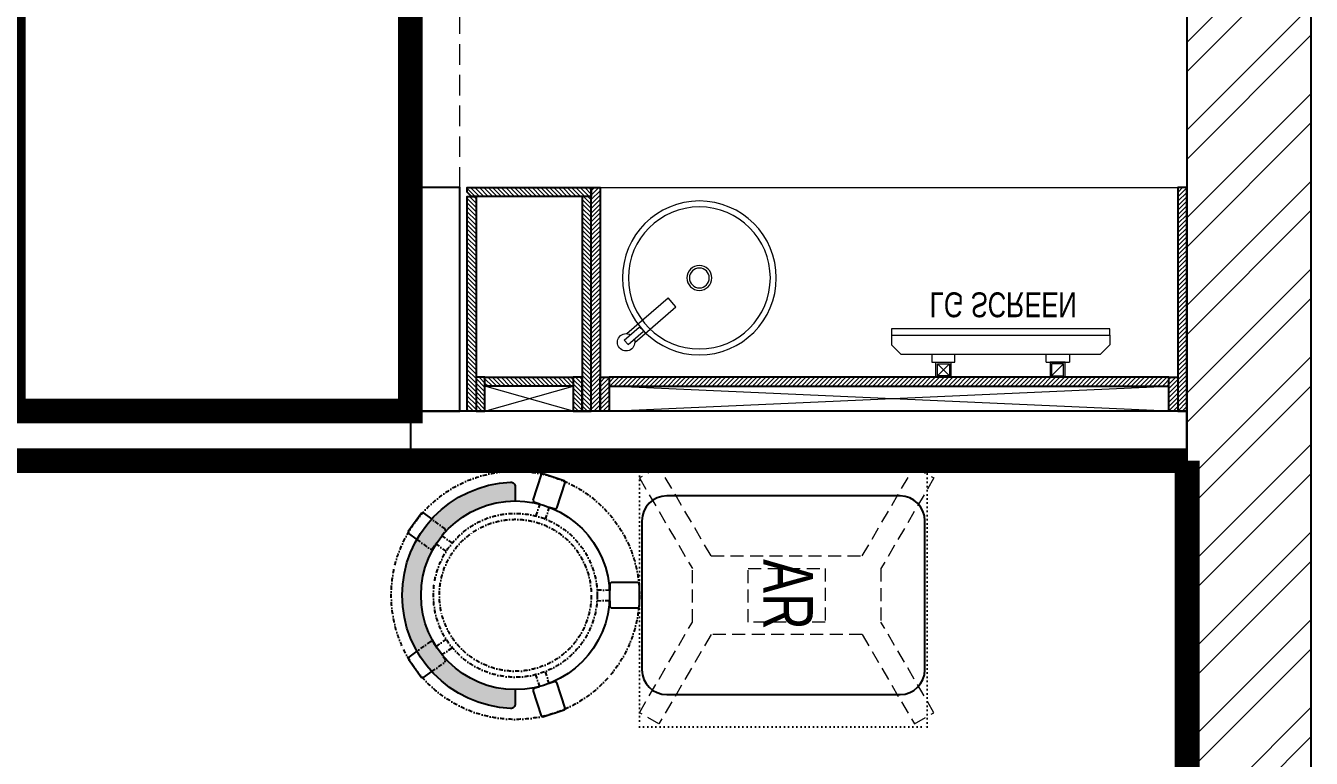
# Model space of a CAD drawing. Header units: feet. Extents: x 6867035 to 6871591, y -5290193 to -5271489.
# Drawn here: x 6869000 to 6871591, y -5278738 to -5277263 of the extents above; entities that cross this region are included whole.
import ezdxf

# ---------------------------------------------------------------- set-up
doc = ezdxf.new("R2010")
doc.units = ezdxf.units.FT
doc.header["$LTSCALE"] = 33
doc.header["$MEASUREMENT"] = 0
for name, pattern in [('a_p6_plan_L18$0$HIDDEN', [0.375, 0.25, -0.125]), ('ACAD_ISO03W100', [30, 12, -18]), ('DASHDOT2', [0.5, 0.25, -0.125, 0, -0.125]), ('DOT', [0.25, 0, -0.25]), ('HIDDEN2', [4.7624999999999975, 3.174999999999998, -1.587499999999999])]:
    doc.linetypes.add(name, pattern=pattern)
doc.layers.add('A-WALL', color=1, linetype='Continuous')
for name, color, linetype, lineweight in [('Floor-Unit', 1, 'Continuous', 13), ('HATCH', 9, 'Continuous', 9), ('LENS-DIM', 252, 'Continuous', 5), ('LENS-PARTITION', 21, 'Continuous', 25), ('LENS-TEXT', 31, 'Continuous', 5), ('LENS_CURTAIN', 5, 'a_p6_plan_L18$0$HIDDEN', 9), ('LK-FF&E FLOOR', 1, 'Continuous', 9), ('LK-FF&E WALL', 1, 'Continuous', 9), ('LK-FLUTTED FINISH', 20, 'Continuous', 30), ('LK-IT', 3, 'Continuous', 18), ('LK-MIRROR', 133, 'Continuous', 13), ('LK-TILES FINISH', 251, 'Continuous', 5), ('LN-ELEVATION-1', 81, 'Continuous', 25), ('LN-ELEVATION-2', 103, 'Continuous', 20), ('LN-ELEVATION-3', 125, 'Continuous', 18), ('LN-ELEVATION-4', 145, 'Continuous', 13), ('LN-HATCH', 251, 'Continuous', 0), ('TV', 92, 'Continuous', 18)]:
    doc.layers.add(name, color=color, linetype=linetype, lineweight=lineweight)
doc.styles.add('LK TXT', font='GILC____.TTF', dxfattribs={"height": 100})
doc.styles.get("Standard").update_dxf_attribs({"font": 'GILC____.TTF'})
pattern_1 = [(44.99999999999998, (35858.5, -100655.3575484328), (-4.419417382415918, 4.419417382415923), [])]

# ---------------------------------------------------------------- blocks, each defined once
blk = doc.blocks.new('rtf')
at = {"color": 0, "linetype": 'ByBlock', "lineweight": -2}
for p, q in [((16412.5253540573, -172798.8148984113), (16452.40026456733, -172798.8148984113)), ((16412.5253540573, -172810.8148984113), (16412.5253540573, -172798.8148984113)), ((16425.26329468148, -172793.1007600746), (16535.26329468148, -172793.1007600746)), ((16535.26329468148, -172793.1007600746), (16535.26329468148, -172817.1007600746)), ((16412.5253540573, -172810.8148984113), (16452.40026456733, -172810.8148984113)), ((16425.26329468148, -172817.1007600746), (16535.26329468148, -172817.1007600746))]:
    blk.add_line(p, q, dxfattribs=at)
for centre, radius, start, end in [((16412.5253540573, -172805.1007600746), 17.5, 21.05058810897431, 340.9421780194656), ((16444.53660690578, -172804.8148984114), 9.891264419597851, 322.656233941354, 37.34376605891414)]:
    blk.add_arc(centre, radius, start, end, dxfattribs=at)
blk = doc.blocks.new('dsg')
at = {"color": 0, "linetype": 'ByBlock', "lineweight": -2}
for radius in [155, 143, 25, 20]:
    blk.add_circle((11491.5035008227, -171102.5847399924), radius, dxfattribs=at)
blk.add_blockref('rtf', (-5117.472106590168, 1702.9323767405), dxfattribs=at)
blk = doc.blocks.new('CLINIC - CABINET SINK')
at = {"layer": 'LN-HATCH', "ltscale": 0.5}
h = blk.add_hatch(dxfattribs=at)
h.set_pattern_fill('ANSI31', color=256, scale=2)
h.set_pattern_definition([(45, (4052861.500382861, 1708016.355767586), (-4.490128060534575, 4.490128060534575), [])])
h.paths.add_polyline_path([(-563.359543572413, 156.9999999999999), (564.640456427587, 156.9999999999999), (564.640456427587, 174.9999999999999), (-563.359543572413, 174.9999999999999)])
h.paths.add_polyline_path([(582.6404564275867, 225), (600.6404564275867, 225), (600.6404564275867, -225), (582.6404564275867, -225)])
h.paths.add_polyline_path([(564.640456427587, 225), (582.6404564275867, 225), (582.6404564275867, 156.9999999999999), (564.640456427587, 156.9999999999999)])
h.paths.add_polyline_path([(-581.359543572413, 225), (-599.359543572413, 225), (-599.359543572413, -225), (-581.359543572413, -225)])
h.paths.add_polyline_path([(-581.359543572413, 225), (-563.359543572413, 225), (-563.359543572413, 156.9999999999999), (-581.359543572413, 156.9999999999999)])
at = {"layer": 'LN-ELEVATION-1', "ltscale": 0.5}
for points in [[(-581.359543572413, 225), (-599.359543572413, 225), (-599.359543572413, -225), (-581.359543572413, -225)], [(-581.359543572413, 225), (-563.359543572413, 225), (-563.359543572413, 156.9999999999999), (-581.359543572413, 156.9999999999999)], [(564.640456427587, 225), (582.6404564275867, 225), (582.6404564275867, 156.9999999999999), (564.640456427587, 156.9999999999999)], [(582.6404564275867, 225), (600.6404564275867, 225), (600.6404564275867, -225), (582.6404564275867, -225)], [(-563.359543572413, 156.9999999999999), (564.640456427587, 156.9999999999999), (564.640456427587, 174.9999999999999), (-563.359543572413, 174.9999999999999)]]:
    blk.add_lwpolyline(points, close=True, dxfattribs=at)
at = {"layer": 'LN-ELEVATION-2', "ltscale": 0.5}
blk.add_line((582.6404564275867, -225), (-581.359543572413, -225), dxfattribs=at)
at = {"layer": 'LN-HATCH', "ltscale": 0.5}
for p, q in [((564.640456427587, 225), (-563.359543572413, 174.9999999999999)), ((-563.359543572413, 225), (564.640456427587, 174.9999999999999))]:
    blk.add_line(p, q, dxfattribs=at)
at = {"layer": 'LN-ELEVATION-3', "xscale": -1, "rotation": 41.1558274151866}
blk.add_blockref('dsg', (-103569.3304926871, 136346.6509754679), dxfattribs=at)
blk = doc.blocks.new('CLINIC SCREEN')
at = {"layer": 'TV'}
for p, q in [((-103.1090284836336, 42.85441964946222), (-127.4114311772946, 18.55201695591665)), ((-127.4114311772946, 42.85441964946222), (-103.1090284836336, 18.55201695591665)), ((102.7052824410566, 42.85441964946222), (127.007685134602, 18.55201695591665))]:
    blk.add_line(p, q, dxfattribs=at)
at = {"layer": 'TV', "ltscale": 12}
for p, q in [((-220.0000000000082, -19.41163062257681), (-200.5883693773149, 0)), ((200.5883693773149, 0), (-200.5883693773149, 0)), ((-138.5315413423604, 0), (-138.5315413423604, 15.514207008644)), ((-138.5315413423604, 15.514207008644), (-91.98892031613741, 15.514207008644)), ((-91.98892031613741, 15.514207008644), (-91.98892031613741, 0)), ((91.98892031610741, 15.514207008644), (91.98892031610741, 0)), ((91.98892031610741, 15.514207008644), (138.5315413423595, 15.514207008644)), ((138.5315413423595, 0), (138.5315413423595, 15.514207008644)), ((219.9999999999918, -19.41163062257681), (200.5883693773149, 0)), ((-220.0000000000082, -38.82326124538668), (-220.0000000000082, -19.41163062257681)), ((219.9999999999918, -38.82326124538668), (219.9999999999918, -19.41163062257681))]:
    blk.add_line(p, q, dxfattribs=at)
at = {"layer": 'TV'}
for points in [[(-130.4492315140169, 15.51421661919448), (-100.0712281470269, 15.51421661919448), (-100.0712281470269, 45.89221998606814), (-130.4492315140169, 45.89221998606814)], [(-127.4114311772946, 18.55201695591665), (-103.1090284836336, 18.55201695591665), (-103.1090284836336, 42.85441964946222), (-127.4114311772946, 42.85441964946222)], [(130.0454854713243, 15.51421661919448), (99.66748210433435, 15.51421661919448), (99.66748210433435, 45.89221998606814), (130.0454854713243, 45.89221998606814)], [(127.007685134602, 18.55201695591665), (102.7052824410566, 18.55201695591665), (102.7052824410566, 42.85441964946222), (127.007685134602, 42.85441964946222)]]:
    blk.add_lwpolyline(points, close=True, dxfattribs=at)
at = {"layer": 'TV', "ltscale": 12}
blk.add_lwpolyline([(-220.0000000000082, -51.71278328332107), (-220.0000000000082, -38.82326124538668), (219.9999999999918, -38.82326124538668), (219.9999999999918, -51.71278328332107)], close=True, dxfattribs=at)
at = {"layer": 'Floor-Unit', "color": 0, "ltscale": 2, "insert": (5.199680584678389, -100.4085774972336), "char_height": 50, "attachment_point": 5}
blk.add_mtext_dynamic_manual_height_columns('LG SCREEN', width=466.4796511627907, gutter_width=12.5, heights=[0], dxfattribs=at)
blk = doc.blocks.new('CLINIC - MOP CLOSET')
at = {"layer": 'LN-HATCH', "ltscale": 0.5}
h = blk.add_hatch(dxfattribs=at)
h.set_pattern_fill('ANSI31', color=256, scale=50, angle=360)
h.set_pattern_definition(pattern_1)
h.paths.add_polyline_path([(-106.3595435724128, 216), (-124.3595435724128, 216), (-124.3595435724128, -216), (-106.3595435724128, -216)])
h = blk.add_hatch(dxfattribs=at)
h.set_pattern_fill('ANSI31', color=256, scale=50, angle=360)
h.set_pattern_definition(pattern_1)
h.paths.add_polyline_path([(-106.3595435724128, 216), (-88.35954357241282, 216), (-88.35954357241282, 148), (-106.3595435724128, 148)])
h = blk.add_hatch(dxfattribs=at)
h.set_pattern_fill('ANSI31', color=256, scale=50, angle=360)
h.set_pattern_definition(pattern_1)
h.paths.add_polyline_path([(89.64045642758717, 216), (107.6404564275872, 216), (107.6404564275872, 148), (89.64045642758717, 148)])
h = blk.add_hatch(dxfattribs=at)
h.set_pattern_fill('ANSI31', color=256, scale=50, angle=360)
h.set_pattern_definition(pattern_1)
h.paths.add_polyline_path([(107.6404564275872, 216), (125.6404564275872, 216), (125.6404564275872, -216), (107.6404564275872, -216)])
h = blk.add_hatch(dxfattribs=at)
h.set_pattern_fill('ANSI31', color=256, scale=50, angle=360)
h.set_pattern_definition(pattern_1)
h.paths.add_polyline_path([(-88.35954357241282, 148), (89.64045642758717, 148), (89.64045642758717, 166), (-88.35954357241282, 166)])
h = blk.add_hatch(dxfattribs=at)
h.set_pattern_fill('ANSI31', color=256, scale=50, angle=360)
h.set_pattern_definition([(44.99999999999998, (35894.5, -101037.3575484328), (-4.419417382415918, 4.419417382415923), [])])
h.paths.add_polyline_path([(-115.3595435724055, -216), (-124.3595435724128, -225), (-124.3595435724128, -234), (125.6404564275872, -234), (125.6404564275872, -216)])
at = {"layer": 'LN-ELEVATION-1', "ltscale": 0.5}
for points in [[(-106.3595435724128, 216), (-124.3595435724128, 216), (-124.3595435724128, -216), (-106.3595435724128, -216)], [(-106.3595435724128, 216), (-88.35954357241282, 216), (-88.35954357241282, 148), (-106.3595435724128, 148)], [(89.64045642758717, 216), (107.6404564275872, 216), (107.6404564275872, 148), (89.64045642758717, 148)], [(107.6404564275872, 216), (125.6404564275872, 216), (125.6404564275872, -216), (107.6404564275872, -216)], [(-88.35954357241282, 148), (89.64045642758717, 148), (89.64045642758717, 166), (-88.35954357241282, 166)], [(-124.3595435724128, -225), (-124.3595435724128, -234), (125.6404564275872, -234), (125.6404564275872, -216), (-115.3595435724128, -216)]]:
    blk.add_lwpolyline(points, close=True, dxfattribs=at)
at = {"layer": 'LN-HATCH', "ltscale": 0.5}
for p, q in [((89.64045642758717, 216), (-88.35954357241282, 166)), ((-88.35954357241282, 216), (89.64045642758717, 166))]:
    blk.add_line(p, q, dxfattribs=at)
blk = doc.blocks.new('AR')
at = {"layer": 'LN-ELEVATION-2', "linetype": 'DOT', "lineweight": 25}
blk.add_lwpolyline([(0, 13.41378593863919), (530, 13.41378593863919), (530, 593.4137859386392), (0, 593.4137859386392)], close=True, dxfattribs=at)
at = {"layer": 'LN-ELEVATION-2', "lineweight": 25}
blk.add_lwpolyline([(465, 68.22063546301797), (465, 538.2206354630179, 0.4142135623730951), (415, 588.2206354630177), (115, 588.2206354630177, 0.4142135623730951), (65, 538.2206354630179), (65, 68.22063546301797, 0.4142135623730951), (115, 18.22063546301797), (415, 18.22063546301797, 0.4142135623730951)], format="xyb", close=True, dxfattribs=at)
at = {"layer": 'LN-ELEVATION-4', "linetype": 'HIDDEN2', "ltscale": 0.25}
for points in [[(185.8456009030342, 448.8780772723258), (5.888936847448348, 554.0078910568263), (28.48512306064368, 593.350836840691), (211.0874861851335, 486.6754184374586)], [(344.154399111867, 448.8780772762837), (524.1110631600021, 554.0078910947777), (501.5148769393563, 593.3508368753828), (318.9125138223171, 486.6754184374586)], [(211.0874861851335, 486.6754184376913), (318.9125138223171, 486.6754184376913)], [(185.8456009030342, 144.472759603057), (185.8456009030342, 448.8780772723258)], [(344.154399111867, 448.8780772762837), (344.154399111867, 144.4727595990989)], [(185.8456009030342, 144.472759603057), (5.888936847448348, 39.34294581855647), (28.48512306064368, 3.46917659e-08), (211.0874861851335, 106.6754184379242)], [(344.154399111867, 144.4727595990989), (524.1110631600021, 39.34294578060508), (501.5148769393563, 0), (318.9125138223171, 106.6754184379242)], [(318.9125138223171, 106.6754184376914), (211.0874861851335, 106.6754184376914)]]:
    blk.add_lwpolyline(points, dxfattribs=at)
blk.add_lwpolyline([(210.8456009030342, 373.9866790841333), (319.154399111867, 373.9866790841333), (319.154399111867, 219.3641577917151), (210.8456009030342, 219.3641577917151)], close=True, dxfattribs=at)
blk = doc.blocks.new('DR STOOL')
at = {"layer": 'HATCH'}
h = blk.add_hatch(dxfattribs=at)
h.set_pattern_fill('ANSI36', color=250, angle=-90.00000000000001)
h.set_pattern_definition([(315, (-227.8099174643867, 917.3997257252777), (6.173926083235043, -1.683798022700468), [7.9375, -1.587499999999999, 0, -1.587499999999999])])
edge = h.paths.add_edge_path()
edge.add_line((-190.0000000041909, 4.511094e-10), (-218.6899174675346, 4.511094e-10))
edge.add_arc((-218.6899174670689, 9.120000000388245), 9.119999999940092, 177.6119845363388, 269.9999999996136, ccw=False)
edge.add_arc((-1.8626451e-09, 3.565219e-10), 228.000000002257, 2.3880154632688004, 177.6119845367313, ccw=False)
edge.add_arc((218.6899174633436, 9.120000000497384), 9.120000000051716, -90.00000000034493, 2.3880154629299, ccw=False)
edge.add_line((218.6899174633436, 4.511094e-10), (190, 4.511094e-10))
edge.add_arc((-1.8626451e-09, 4.511094e-10), 190.000000001979, -1.27e-14, 180)
at = {"layer": 'LN-ELEVATION-1', "color": 1, "ltscale": 100}
for p, q in [((-128.6221585394814, 215.4841044476634), (-165.2704676063731, 189.0243927398114)), ((-124.7228340068832, 214.8545704018979), (-128.6221585394814, 215.4841044476634)), ((-112.6981821293011, 198.1996966340157), (-124.7228340068832, 214.8545704018979)), ((124.7553772013634, 214.9803744515593), (112.5488144652918, 198.2845540212292)), ((128.7014972954057, 215.5933048763618), (124.7553772013634, 214.9803744515593)), ((128.7014972954057, 215.5933048763618), (124.7553772013634, 214.9803744515593)), ((165.1911288509145, 188.915192311113), (128.7014972954057, 215.5933048763618)), ((165.1911288509145, 188.915192311113), (128.7014972954057, 215.5933048763618)), ((-165.2704676063731, 189.0243927398114), (-165.9069543029182, 185.0820035930228)), ((-165.9069543029182, 185.0820035930228), (-153.8003208162263, 168.3135803133482)), ((153.6734594982117, 168.4294150282658), (165.7973639420234, 185.0121775862135)), ((165.7973639420234, 185.0121775862135), (165.1911288509145, 188.915192311113)), ((165.7973639420234, 185.0121775862135), (165.1911288509145, 188.915192311113)), ((-191.2928382232785, -35.45407700946089), (-242.9550312487409, -52.24013893969095)), ((-187.9259491492994, -37.1695928365807), (-191.2928382232785, -35.45407700946089)), ((-184.1424400564283, -48.81403796559607), (-187.9259491492994, -37.1695928365807)), ((188.0651108901948, -36.96233201187715), (184.0504167033359, -49.19388854173303)), ((191.3981811110861, -35.27656588272658), (188.0651108901948, -36.96233201187715)), ((243.0100176925771, -52.21682526778022), (191.3981811110861, -35.27656588272658)), ((-242.9550312487409, -52.24013893969095), (-244.7482102331705, -55.75945052818861)), ((-244.7482102331705, -55.75945052818861), (-230.7800458371639, -98.74904560100549)), ((-173.8639617776498, -80.4479453730819), (-177.8421125086024, -68.2044548037811)), ((177.6922140880488, -68.56540505095472), (173.8739495249465, -80.1985000452405)), ((230.715890809428, -98.7280946081737), (244.8123673382215, -55.78040257930116)), ((244.8123673382215, -55.78040257930116), (243.0100176925771, -52.21682526778022)), ((-230.7800458371639, -98.74904560100549), (-227.2218665438704, -100.5620286722478)), ((-227.2218665438704, -100.5620286722478), (-175.5596735184081, -83.7759667420105)), ((-175.5596735184081, -83.7759667420105), (-173.8639617776498, -80.4479453730819)), ((173.8739495249465, -80.1985000452405), (175.5794035866856, -83.5704969359358)), ((175.5794035866856, -83.5704969359358), (227.1912401677109, -100.5107563209894)), ((227.1912401677109, -100.5107563209894), (230.715890809428, -98.7280946081737)), ((-22.72193054761737, -190.2142363802995), (-25.39390889601782, -192.886214728569)), ((-25.39390889601782, -192.886214728569), (-25.39390889601782, -247.2070584567482)), ((-10.47823652112856, -190.2142363802995), (-22.72193054761737, -190.2142363802995)), ((22.78362171910703, -190.2142363802995), (9.910054048988968, -190.2142363802995)), ((25.42475448176265, -192.8553691428751), (22.78362171910703, -190.2142363802995)), ((25.42475448176265, -247.1762128710543), (25.42475448176265, -192.8553691428751)), ((-25.39390889601782, -247.2070584567482), (-22.60096735274419, -250)), ((-22.60096735274419, -250), (22.60096735274419, -250)), ((22.60096735274419, -250), (25.42475448176265, -247.1762128710543))]:
    blk.add_line(p, q, dxfattribs=at)
at = {"layer": 'LN-ELEVATION-1', "linetype": 'DASHDOT2'}
for p, q in [((-92.92521573789418, 170.8129362839827), (-112.6981821293011, 198.1996966340157)), ((112.5488144652918, 198.2845540212292), (92.69529851106927, 171.1294289919315)), ((-153.8003208162263, 168.3135803133482), (-134.1093360339291, 141.0403694751003)), ((-103.4542870586738, 159.9154408004979), (-93.52748446213081, 167.0824927485227)), ((-88.15393704269081, 139.4771787207864), (-103.4542870586738, 159.9154408004979)), ((-93.52748446213081, 167.0824927485227), (-92.92521573789418, 170.8129362839827)), ((103.6608748426661, 159.8406005539291), (88.19885099539533, 139.4487815762331)), ((92.69529851106927, 171.1294289919315), (93.26858203159645, 167.4385604566923)), ((93.26858203159645, 167.4385604566923), (103.6608748426661, 159.8406005539291)), ((133.7372852512635, 141.1612321265929), (153.6734594982117, 168.4294150282658)), ((-134.1093360339291, 141.0403694751003), (-130.4219571123831, 140.4450534014686)), ((-130.4219571123831, 140.4450534014686), (-119.9844727469608, 147.9808124662595)), ((-119.9844727469608, 147.9808124662595), (-105.3687285655178, 126.9741353208374)), ((105.4096150295809, 126.94019481352), (120.1194891873747, 147.8074627162714)), ((120.1194891873747, 147.8074627162714), (130.0033113472163, 140.5812532722048)), ((130.0033113472163, 140.5812532722048), (133.7372852512635, 141.1612321265929)), ((-159.954806596972, -40.49024384317454), (-184.1424400564283, -48.81403796559607)), ((184.0504167033359, -49.19388854173303), (159.8786162491887, -40.79004861696012)), ((-177.8421125086024, -68.2044548037811), (-153.4148110738024, -60.73628028803068)), ((153.3006618716754, -61.02382378749462), (177.6922140880488, -68.56540505095472)), ((-10.92024635523557, -164.6382343793375), (-10.47823652112856, -190.2142363802995)), ((9.910054048988968, -190.2142363802995), (10.35584833659231, -164.674698740353))]:
    blk.add_line(p, q, dxfattribs=at)
at = {"layer": 'LN-ELEVATION-1', "color": 1, "ltscale": 100}
blk.add_lwpolyline([(-190.0000000023283, 0), (-218.6899174656719, 0, -0.4264743413925903), (-227.8019973598421, 9.5, -0.959166304662544), (227.8019973593764, 9.5, -0.4264743413925903), (218.6899174647406, 0), (190.0000000013969, 0)], format="xyb", dxfattribs=at)
at = {"layer": 'LN-ELEVATION-1', "linetype": 'DASHDOT2'}
for radius in [250, 165, 153]:
    blk.add_circle((0, 0), radius, dxfattribs=at)
at = {"layer": 'LN-ELEVATION-1', "color": 1, "ltscale": 100}
blk.add_circle((0, 0), 190, dxfattribs=at)
blk = doc.blocks.new('A$C7088fc7a')
at = {"layer": 'LN-HATCH'}
h = blk.add_hatch(dxfattribs=at)
h.set_pattern_fill('ANSI32', color=256, scale=333, angle=180)
h.set_pattern_definition([(225, (-7871609.872930671, 5281341.807298671), (88.29995930067012, -88.29995930067015), []), (225, (-7871668.739570107, 5281341.807298671), (88.29995930067012, -88.29995930067015), [])])
h.paths.add_polyline_path([(-1100.724284796044, 9792.11118381098), (-1391.341629895382, 9792.11118381098), (-1350.724284796044, 4105.611183810979), (-1350.724284796044, -8104.316704380327), (-1100.724284796044, -8069.388816189022), (-1100.724284796044, 4105.611183810979)])
h.paths.add_polyline_path([(3164.641131760553, 9792.11118381098), (2908.217660998926, 9792.11118381098), (2911.250066672452, 7124.61118381098), (2911.534265891649, 7124.61118381098), (2911.534265891649, 6874.611183810047), (2914.641131760553, 4141.611183810979), (2914.641131760553, -7508.395878923126), (3164.641131760553, -7473.467990731821)])
at = {"layer": 'A-WALL'}
for p, q in [((3164.641131760553, -7473.467990731821), (3164.641131760553, 9792.11118381098)), ((2914.641131760553, -7508.395878923126), (2914.641131760553, 4141.611183810979))]:
    blk.add_line(p, q, dxfattribs=at)

msp = doc.modelspace()

# ---------------------------------------------------------------- linework, layer by layer
at = {"layer": 'LENS-PARTITION'}
for points in [[(6869775.157905004, -5278038.741637889), (6869875.157905004, -5278038.741637889), (6869875.157905004, -5277588.741637889), (6869775.157905004, -5277588.741637889)], [(6869775.157905004, -5278138.741637889), (6871339.897509958, -5278138.737308666), (6871339.897509958, -5278038.737308667), (6869775.157905004, -5278038.741637889)]]:
    msp.add_lwpolyline(points, close=True, dxfattribs=at)
at = {"layer": 'LENS_CURTAIN', "ltscale": 5}
for points in [[(6869775.157905004, -5276838.741637889), (6869775.157905004, -5277588.741637889), (6869875.157905004, -5277588.741637889), (6869875.157905004, -5276838.741637889)], [(6869775.157905004, -5278038.741637889), (6868975.157905004, -5278038.741637889), (6868975.157905004, -5278138.741637889), (6869775.157905004, -5278138.741637889)]]:
    msp.add_lwpolyline(points, close=True, dxfattribs=at)
at = {"layer": 'LK-FLUTTED FINISH', "linetype": 'ACAD_ISO03W100', "ltscale": 0.05, "const_width": 50}
msp.add_lwpolyline([(6867325.157905004, -5278138.737308666), (6871339.897509958, -5278138.737308666)], dxfattribs=at)
at = {"layer": 'LK-MIRROR', "linetype": 'ACAD_ISO03W100', "ltscale": 0.05, "const_width": 50}
msp.add_lwpolyline([(6871340.523321561, -5278138.737308666), (6871340.523321561, -5281081.174975708)], dxfattribs=at)
at = {"layer": 'LK-TILES FINISH', "color": 212, "linetype": 'ACAD_ISO03W100', "ltscale": 0.05, "const_width": 50}
msp.add_lwpolyline([(6869775.157905004, -5274788.741637889), (6869775.157905004, -5278038.741637889), (6868975.157905004, -5278038.741637889), (6868975.157905004, -5274788.741637889)], dxfattribs=at)

# ---------------------------------------------------------------- block references
at = {"layer": 'LENS-DIM', "color": 2}
msp.add_blockref('A$C7088fc7a', (6868425.8821898, -5281280.852821701), dxfattribs=at)
at = {"layer": 'LK-FF&E FLOOR', "rotation": 89.99999999999999}
for name, p in [('AR', (6870830.115213008, -5278674.83015425)), ('DR STOOL', (6869986.701427069, -5278409.83015425))]:
    msp.add_blockref(name, p, dxfattribs=at)
at = {"layer": 'LK-FF&E WALL', "rotation": 180}
msp.add_blockref('CLINIC - CABINET SINK', (6870740.209999771, -5277813.737681498), dxfattribs=at)
at = {"layer": 'LK-FF&E WALL', "xscale": -1, "rotation": 180}
msp.add_blockref('CLINIC - MOP CLOSET', (6870013.929086915, -5277822.737681498), dxfattribs=at)
at = {"layer": 'LK-IT', "xscale": -1, "rotation": 180}
msp.add_blockref('CLINIC SCREEN', (6870964.569543343, -5277924.845461521), dxfattribs=at)

# ---------------------------------------------------------------- texts
at = {"layer": 'LENS-TEXT', "color": 0, "linetype": 'Continuous', "ltscale": 3, "insert": (6870536.185871126, -5278408.173117343), "char_height": 100, "attachment_point": 5, "rotation": 270, "style": 'LK TXT'}
msp.add_mtext_dynamic_manual_height_columns('AR', width=237.4408088319178, gutter_width=12.5, heights=[0], dxfattribs=at)

doc.saveas('drawing.dxf')
